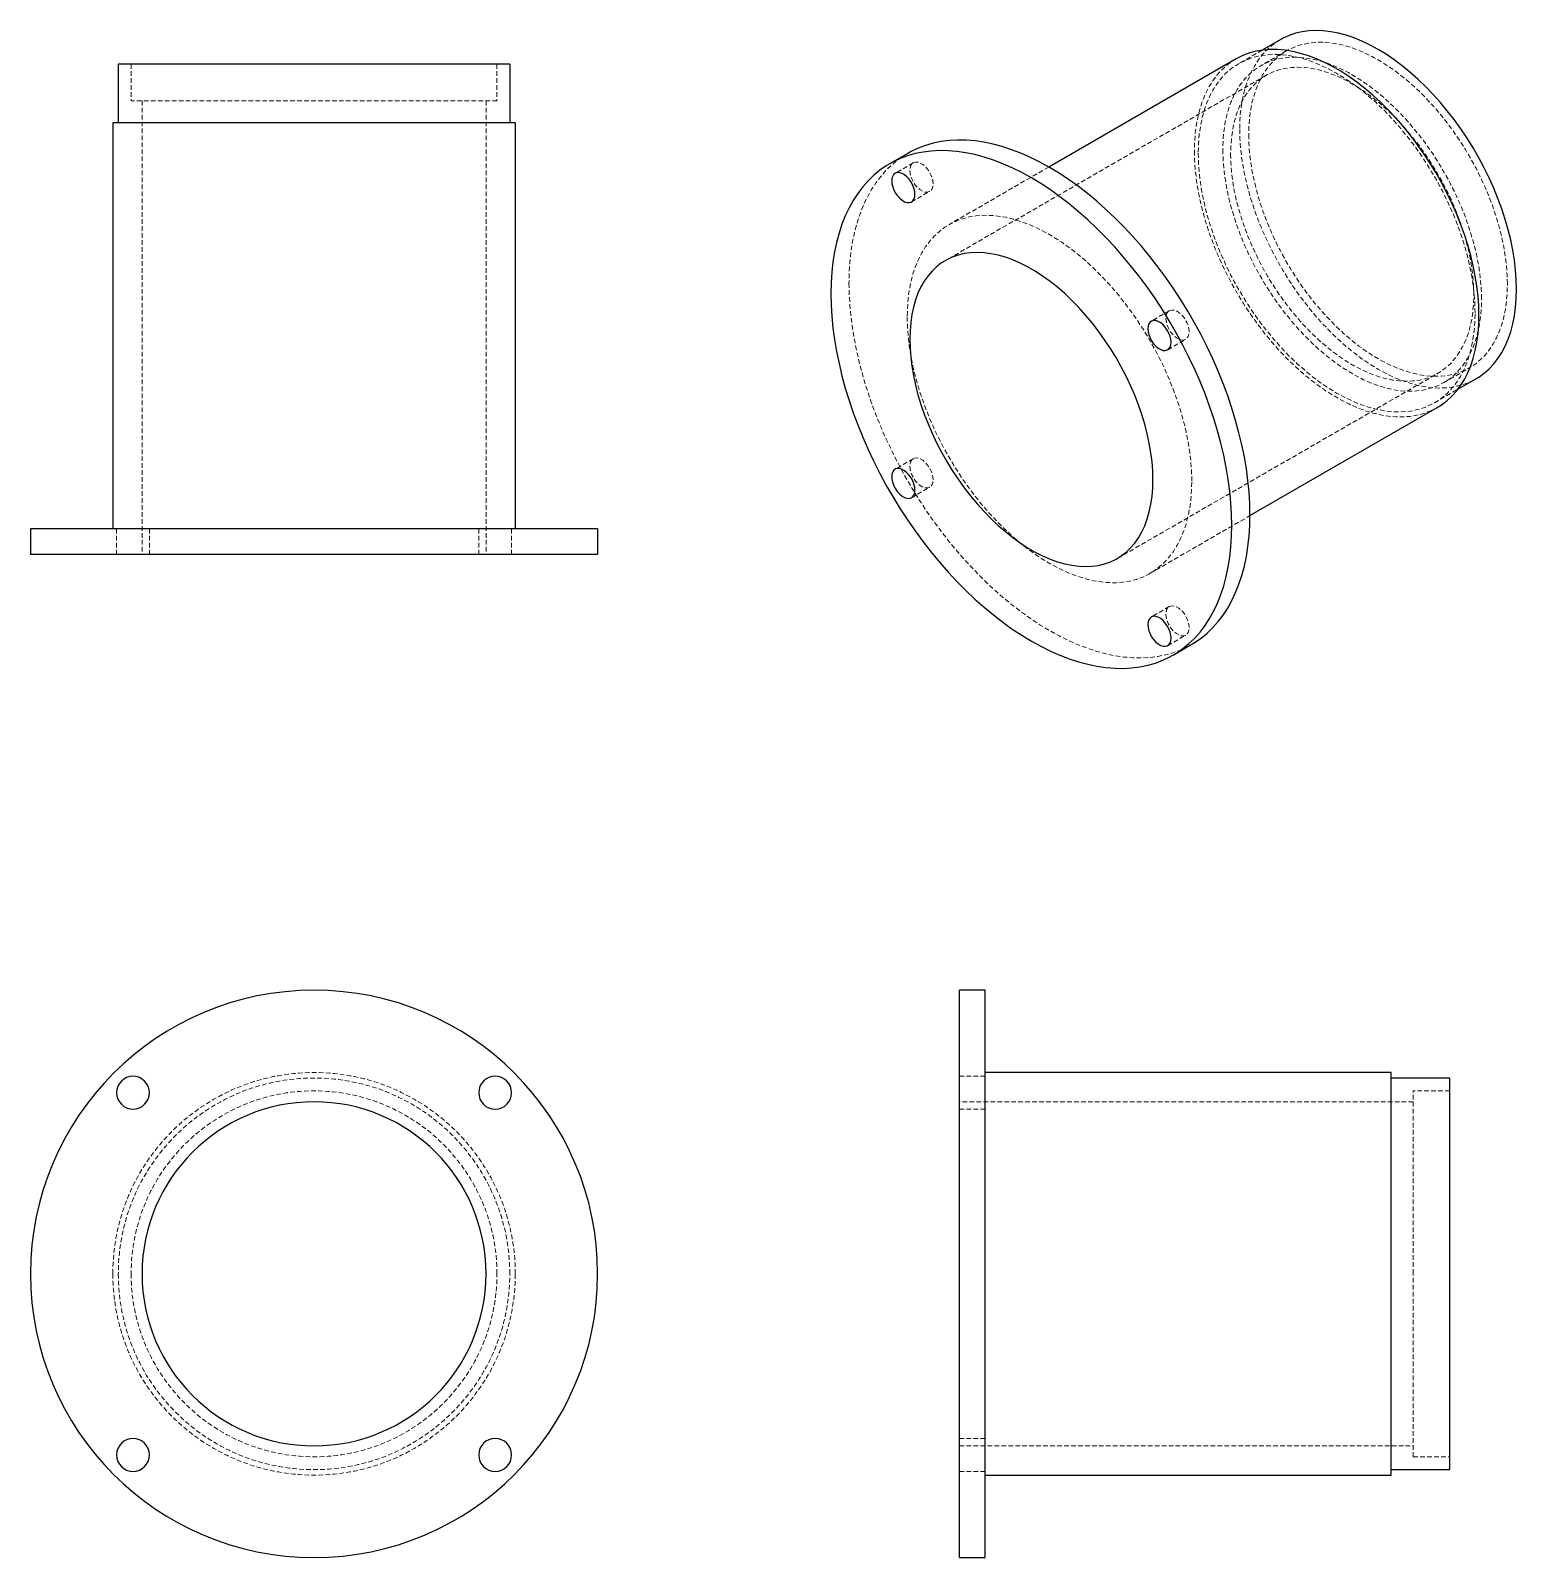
# Model space of a CAD drawing. Header units: millimetres. Extents: x 209 to 615, y 65 to 483.
import ezdxf

# ---------------------------------------------------------------- set-up
doc = ezdxf.new("R2010")
doc.units = ezdxf.units.MM
doc.linetypes.add('HIDDEN', pattern=[1.905, 1.27, -0.635])

msp = doc.modelspace()

# ---------------------------------------------------------------- linework, layer by layer
at = {"color": 7, "linetype": 'Continuous', "lineweight": 25}
for p, q in [((550.51, 480.06), (545.57, 477.21)), ((232.94, 473.38), (232.94, 457.38)), ((339.94, 473.38), (232.94, 473.38)), ((339.94, 473.38), (339.94, 457.38)), ((538.44, 474.83), (487.26, 445.28)), ((231.44, 457.38), (231.44, 346.38)), ((341.44, 457.38), (231.44, 457.38)), ((341.44, 457.38), (341.44, 346.38)), ((448.71, 449.01), (443.76, 446.15)), ((599.07, 384.55), (604, 387.4)), ((542.25, 350.02), (593.44, 379.57)), ((208.94, 346.38), (208.94, 339.38)), ((363.94, 346.38), (208.94, 346.38)), ((363.94, 346.38), (363.94, 339.38)), ((363.94, 339.38), (208.94, 339.38)), ((521.25, 311.91), (526.2, 314.77)), ((469.88, 220.35), (462.88, 220.35)), ((462.88, 142.85), (462.88, 220.35)), ((469.88, 142.85), (469.88, 220.35)), ((580.88, 197.85), (469.88, 197.85)), ((580.88, 142.85), (580.88, 197.85)), ((596.88, 196.35), (580.88, 196.35)), ((596.88, 142.85), (596.88, 196.35)), ((462.88, 65.35), (462.88, 142.85)), ((469.88, 65.35), (469.88, 142.85)), ((580.88, 87.85), (580.88, 142.85)), ((596.88, 89.35), (596.88, 142.85)), ((469.88, 87.85), (580.88, 87.85)), ((580.88, 89.35), (596.88, 89.35)), ((462.88, 65.35), (469.88, 65.35))]:
    msp.add_line(p, q, dxfattribs=at)
at = {"color": 7, "linetype": 'HIDDEN', "lineweight": 18}
for p, q in [((545.57, 477.21), (539.19, 473.53)), ((552.26, 477.03), (545.19, 472.95)), ((236.44, 473.38), (236.44, 463.38)), ((336.44, 473.38), (336.44, 463.38)), ((546.69, 470.35), (459.01, 419.73)), ((336.44, 463.38), (236.44, 463.38)), ((239.44, 463.38), (239.44, 339.38)), ((333.44, 463.38), (333.44, 339.38)), ((450.2, 446.41), (445.25, 443.55)), ((487.26, 445.28), (459.96, 429.52)), ((449.75, 435.75), (454.7, 438.61)), ((520.2, 406), (515.25, 403.14)), ((519.75, 395.34), (524.7, 398.2)), ((506, 338.33), (593.68, 388.94)), ((595.18, 386.35), (602.25, 390.43)), ((592.69, 380.86), (599.07, 384.55)), ((450.2, 365.57), (445.25, 362.72)), ((449.75, 354.92), (454.7, 357.78)), ((232.45, 346.38), (232.45, 339.38)), ((241.45, 346.38), (241.45, 339.38)), ((331.44, 346.38), (331.44, 339.38)), ((340.44, 346.38), (340.44, 339.38)), ((514.95, 334.26), (542.25, 350.02)), ((520.2, 325.16), (515.25, 322.31)), ((519.75, 314.51), (524.7, 317.37)), ((469.88, 196.85), (462.88, 196.85)), ((586.88, 142.85), (586.88, 192.85)), ((596.88, 192.85), (586.88, 192.85)), ((586.88, 189.85), (462.88, 189.85)), ((462.88, 187.85), (469.88, 187.85)), ((586.88, 92.85), (586.88, 142.85)), ((469.88, 97.86), (462.88, 97.86)), ((462.88, 95.85), (586.88, 95.85)), ((586.88, 92.85), (596.88, 92.85)), ((462.88, 88.86), (469.88, 88.86))]:
    msp.add_line(p, q, dxfattribs=at)
at = {"color": 7, "linetype": 'HIDDEN', "lineweight": 18, "flags": 128}
for points in [[(550.51, 480.06), (549.74, 479.59), (548.28, 478.54), (546.91, 477.33), (545.65, 475.98), (544.49, 474.49), (543.45, 472.85), (542.52, 471.09), (541.71, 469.19), (541.02, 467.18), (540.45, 465.05), (540, 462.82), (539.68, 460.49), (539.49, 458.07), (539.43, 455.57)], [(603.77, 405.36), (603.71, 407.94), (603.52, 410.58), (603.2, 413.28), (602.75, 416.02), (602.18, 418.81), (601.49, 421.62), (600.68, 424.45), (599.75, 427.29), (598.7, 430.13), (597.55, 432.96), (596.29, 435.77), (594.92, 438.55), (593.46, 441.29), (591.9, 443.99), (590.26, 446.63), (588.53, 449.2), (586.73, 451.7), (584.86, 454.11), (582.92, 456.44), (580.93, 458.66), (578.88, 460.78), (576.79, 462.78), (574.67, 464.67), (572.51, 466.43), (570.33, 468.05), (568.14, 469.54), (565.94, 470.88), (563.74, 472.08), (561.55, 473.12), (559.37, 474.01), (557.22, 474.74), (555.09, 475.31), (553, 475.72), (550.96, 475.96), (548.96, 476.04), (547.03, 475.95), (545.15, 475.7), (543.35, 475.28), (541.63, 474.7), (539.98, 473.96), (538.43, 473.06), (536.96, 472.01), (535.6, 470.8), (534.34, 469.45), (533.18, 467.95), (532.14, 466.32), (531.21, 464.55), (530.39, 462.66), (529.7, 460.65), (529.13, 458.52), (528.69, 456.29), (528.37, 453.96), (528.18, 451.54), (528.11, 449.04)], [(612.61, 413.32), (612.55, 415.77), (612.36, 418.29), (612.05, 420.86), (611.62, 423.48), (611.07, 426.13), (610.4, 428.81), (609.61, 431.51), (608.71, 434.21), (607.7, 436.92), (606.58, 439.61), (605.36, 442.28), (604.04, 444.92), (602.62, 447.52), (601.12, 450.08), (599.53, 452.57), (597.87, 455), (596.13, 457.36), (594.33, 459.63), (592.46, 461.81), (590.54, 463.89), (588.58, 465.87), (586.58, 467.73), (584.54, 469.48), (582.48, 471.1), (580.4, 472.58), (578.3, 473.93), (576.21, 475.14), (574.12, 476.21), (572.04, 477.12), (569.97, 477.89), (567.94, 478.49), (565.93, 478.94), (563.97, 479.23), (562.05, 479.37), (560.19, 479.34), (558.38, 479.15), (556.64, 478.8), (554.98, 478.29), (553.39, 477.63), (551.89, 476.81), (550.47, 475.84), (549.15, 474.73), (547.93, 473.47), (546.81, 472.07), (545.8, 470.53), (544.9, 468.87), (544.11, 467.08), (543.44, 465.17), (542.89, 463.16), (542.46, 461.04), (542.15, 458.83), (541.96, 456.52), (541.9, 454.14)], [(538.44, 474.83), (537.29, 474.11), (535.84, 473.01), (534.48, 471.76), (533.23, 470.37), (532.08, 468.83), (531.04, 467.16), (530.12, 465.36), (529.31, 463.44), (528.63, 461.39), (528.06, 459.24), (527.62, 456.98), (527.31, 454.62), (527.11, 452.18), (527.05, 449.65)], [(605.54, 409.24), (605.48, 411.69), (605.29, 414.21), (604.98, 416.78), (604.55, 419.4), (604, 422.05), (603.33, 424.73), (602.54, 427.43), (601.64, 430.13), (600.63, 432.84), (599.51, 435.53), (598.29, 438.2), (596.97, 440.84), (595.55, 443.44), (594.05, 445.99), (592.46, 448.49), (590.8, 450.92), (589.06, 453.28), (587.25, 455.55), (585.39, 457.73), (583.47, 459.81), (581.51, 461.79), (579.5, 463.65), (577.47, 465.4), (575.41, 467.01), (573.32, 468.5), (571.23, 469.85), (569.14, 471.06), (567.05, 472.13), (564.96, 473.04), (562.9, 473.8), (560.87, 474.41), (558.86, 474.86), (556.9, 475.15), (554.98, 475.28), (553.12, 475.26), (551.31, 475.07), (549.57, 474.72), (547.91, 474.21), (546.32, 473.55), (544.82, 472.73), (543.4, 471.76), (542.08, 470.64), (540.86, 469.38), (539.74, 467.98), (538.73, 466.45), (537.83, 464.78), (537.04, 463), (536.37, 461.09), (535.82, 459.08), (535.39, 456.96), (535.08, 454.74), (534.89, 452.44), (534.83, 450.06)], [(603.42, 410.46), (603.36, 412.86), (603.17, 415.32), (602.85, 417.84), (602.42, 420.4), (601.86, 423), (601.17, 425.62), (600.38, 428.26), (599.46, 430.9), (598.44, 433.54), (597.31, 436.16), (596.08, 438.76), (594.75, 441.32), (593.32, 443.84), (591.81, 446.31), (590.21, 448.71), (588.54, 451.04), (586.8, 453.29), (585, 455.45), (583.14, 457.51), (581.23, 459.47), (579.28, 461.31), (577.29, 463.03), (575.28, 464.63), (573.25, 466.09), (571.21, 467.42), (569.16, 468.6), (567.12, 469.63), (565.09, 470.51), (563.08, 471.24), (561.09, 471.81), (559.14, 472.22), (557.23, 472.47), (555.37, 472.55), (553.57, 472.48), (551.83, 472.24), (550.16, 471.84), (548.56, 471.27), (547.05, 470.55), (545.62, 469.68), (544.29, 468.65), (543.06, 467.48), (541.93, 466.16), (540.91, 464.71), (539.99, 463.12), (539.2, 461.4), (538.51, 459.56), (537.95, 457.61), (537.52, 455.56), (537.2, 453.4), (537.01, 451.16), (536.95, 448.83)], [(539.43, 455.57), (539.49, 452.99), (539.68, 450.35), (540, 447.65), (540.45, 444.91), (541.02, 442.12), (541.71, 439.31), (542.52, 436.48), (543.45, 433.64), (544.49, 430.8), (545.65, 427.97), (546.91, 425.16), (548.28, 422.38), (549.74, 419.64), (551.3, 416.94), (552.94, 414.3), (554.67, 411.73), (556.47, 409.23), (558.34, 406.82), (560.28, 404.49), (562.27, 402.27), (564.32, 400.15), (566.41, 398.14), (568.53, 396.26), (570.69, 394.5), (572.86, 392.88), (575.06, 391.39), (577.26, 390.04), (579.46, 388.85), (581.65, 387.8), (583.83, 386.92), (585.98, 386.19), (588.11, 385.62), (590.19, 385.21), (592.24, 384.97), (594.23, 384.89), (596.17, 384.98), (598.04, 385.23), (599.85, 385.65), (601.57, 386.23), (603.22, 386.97), (604, 387.4)], [(541.9, 454.14), (541.96, 451.69), (542.15, 449.17), (542.46, 446.6), (542.89, 443.98), (543.44, 441.33), (544.11, 438.65), (544.9, 435.95), (545.8, 433.24), (546.81, 430.54), (547.93, 427.85), (549.15, 425.18), (550.47, 422.54), (551.89, 419.94), (553.39, 417.38), (554.98, 414.89), (556.64, 412.46), (558.38, 410.1), (560.19, 407.83), (562.05, 405.65), (563.97, 403.57), (565.93, 401.59), (567.94, 399.73), (569.97, 397.98), (572.04, 396.36), (574.12, 394.88), (576.21, 393.53), (578.3, 392.32), (580.4, 391.25), (582.48, 390.34), (584.54, 389.57), (586.58, 388.97), (588.58, 388.52), (590.54, 388.22), (592.46, 388.09), (594.33, 388.12), (596.13, 388.31), (597.87, 388.66), (599.53, 389.17), (601.12, 389.83), (602.62, 390.65), (604.04, 391.62), (605.36, 392.73), (606.58, 393.99), (607.7, 395.39), (608.71, 396.93), (609.61, 398.59), (610.4, 400.38), (611.07, 402.29), (611.62, 404.3), (612.05, 406.42), (612.36, 408.63), (612.55, 410.94), (612.61, 413.32)], [(448.71, 449.01), (447.79, 448.45), (446.04, 447.24), (444.38, 445.87), (442.81, 444.36), (441.35, 442.71), (439.99, 440.93), (438.74, 439), (437.61, 436.95), (436.58, 434.78), (435.67, 432.48), (434.87, 430.07), (434.2, 427.55), (433.64, 424.93), (433.21, 422.21), (432.9, 419.4), (432.71, 416.5), (432.65, 413.52)], [(455.64, 440.67), (455.57, 441.48), (455.36, 442.33), (455.03, 443.18), (454.58, 444.01), (454.04, 444.77), (453.44, 445.44), (452.79, 445.97), (452.12, 446.36), (451.47, 446.57), (450.86, 446.61), (450.32, 446.47), (449.88, 446.16), (449.55, 445.68), (449.34, 445.07), (449.27, 444.35)], [(527.05, 449.65), (527.11, 447.05), (527.31, 444.38), (527.62, 441.66), (528.06, 438.89), (528.63, 436.09), (529.31, 433.25), (530.12, 430.4), (531.04, 427.53), (532.08, 424.66), (533.23, 421.81), (534.48, 418.96), (535.84, 416.15), (537.29, 413.37), (538.84, 410.64), (540.47, 407.96), (542.19, 405.34), (543.99, 402.8), (545.86, 400.33), (547.79, 397.96), (549.79, 395.67), (551.83, 393.49), (553.92, 391.42), (556.06, 389.47), (558.22, 387.64), (560.41, 385.94), (562.61, 384.37), (564.83, 382.95), (567.05, 381.67), (569.27, 380.53), (571.48, 379.55), (573.67, 378.72), (575.83, 378.06), (577.96, 377.55), (580.05, 377.2), (582.1, 377.02), (584.09, 377), (586.03, 377.15), (587.89, 377.45), (589.69, 377.92), (591.41, 378.56), (593.05, 379.35), (593.44, 379.57)], [(528.11, 449.04), (528.18, 446.46), (528.37, 443.82), (528.69, 441.12), (529.13, 438.37), (529.7, 435.59), (530.39, 432.78), (531.21, 429.95), (532.14, 427.11), (533.18, 424.27), (534.34, 421.44), (535.6, 418.63), (536.96, 415.85), (538.43, 413.11), (539.98, 410.41), (541.63, 407.77), (543.35, 405.2), (545.15, 402.7), (547.03, 400.29), (548.96, 397.96), (550.96, 395.74), (553, 393.62), (555.09, 391.61), (557.22, 389.73), (559.37, 387.97), (561.55, 386.34), (563.74, 384.86), (565.94, 383.51), (568.14, 382.32), (570.33, 381.27), (572.51, 380.38), (574.67, 379.65), (576.79, 379.09), (578.88, 378.68), (580.93, 378.44), (582.92, 378.36), (584.86, 378.45), (586.73, 378.7), (588.53, 379.12), (590.26, 379.7), (591.9, 380.44), (593.46, 381.33), (594.92, 382.39), (596.29, 383.59), (597.55, 384.95), (598.7, 386.44), (599.75, 388.08), (600.68, 389.84), (601.49, 391.74), (602.18, 393.75), (602.75, 395.87), (603.2, 398.11), (603.52, 400.44), (603.71, 402.86), (603.77, 405.36)], [(534.83, 450.06), (534.89, 447.6), (535.08, 445.09), (535.39, 442.51), (535.82, 439.9), (536.37, 437.24), (537.04, 434.56), (537.83, 431.87), (538.73, 429.16), (539.74, 426.46), (540.86, 423.77), (542.08, 421.1), (543.4, 418.46), (544.82, 415.85), (546.32, 413.3), (547.91, 410.8), (549.57, 408.37), (551.31, 406.02), (553.12, 403.75), (554.98, 401.57), (556.9, 399.48), (558.86, 397.51), (560.87, 395.64), (562.9, 393.9), (564.96, 392.28), (567.05, 390.79), (569.14, 389.44), (571.23, 388.23), (573.32, 387.17), (575.41, 386.25), (577.47, 385.49), (579.5, 384.88), (581.51, 384.43), (583.47, 384.14), (585.39, 384.01), (587.25, 384.04), (589.06, 384.23), (590.8, 384.58), (592.46, 385.08), (594.05, 385.75), (595.55, 386.57), (596.97, 387.53), (598.29, 388.65), (599.51, 389.91), (600.63, 391.31), (601.64, 392.85), (602.54, 394.51), (603.33, 396.3), (604, 398.2), (604.55, 400.22), (604.98, 402.34), (605.29, 404.55), (605.48, 406.85), (605.54, 409.24)], [(536.95, 448.83), (537.01, 446.43), (537.2, 443.97), (537.52, 441.45), (537.95, 438.89), (538.51, 436.3), (539.2, 433.67), (539.99, 431.04), (540.91, 428.39), (541.93, 425.76), (543.06, 423.13), (544.29, 420.54), (545.62, 417.97), (547.05, 415.45), (548.56, 412.99), (550.16, 410.58), (551.83, 408.25), (553.57, 406), (555.37, 403.85), (557.23, 401.78), (559.14, 399.83), (561.09, 397.99), (563.08, 396.26), (565.09, 394.67), (567.12, 393.2), (569.16, 391.88), (571.21, 390.7), (573.25, 389.66), (575.28, 388.78), (577.29, 388.05), (579.28, 387.48), (581.23, 387.08), (583.14, 386.83), (585, 386.74), (586.8, 386.82), (588.54, 387.06), (590.21, 387.46), (591.81, 388.02), (593.32, 388.74), (594.75, 389.61), (596.08, 390.64), (597.31, 391.81), (598.44, 393.13), (599.46, 394.59), (600.38, 396.18), (601.17, 397.89), (601.86, 399.73), (602.42, 401.68), (602.85, 403.74), (603.17, 405.89), (603.36, 408.14), (603.42, 410.46)], [(449.27, 444.35), (449.34, 443.54), (449.55, 442.69), (449.88, 441.84), (450.32, 441.01), (450.86, 440.25), (451.47, 439.58), (452.12, 439.05), (452.79, 438.66), (453.44, 438.45), (454.04, 438.41), (454.58, 438.55), (455.03, 438.86), (455.36, 439.34), (455.57, 439.95), (455.64, 440.67)], [(526.34, 359.44), (526.28, 362.04), (526.09, 364.7), (525.77, 367.42), (525.33, 370.19), (524.77, 373), (524.08, 375.83), (523.28, 378.69), (522.35, 381.56), (521.32, 384.42), (520.17, 387.28), (518.92, 390.12), (517.56, 392.94), (516.11, 395.71), (514.56, 398.45), (512.92, 401.13), (511.2, 403.74), (509.41, 406.29), (507.54, 408.75), (505.6, 411.13), (503.61, 413.41), (501.56, 415.59), (499.47, 417.66), (497.34, 419.61), (495.18, 421.44), (492.99, 423.15), (490.78, 424.71), (488.56, 426.14), (486.34, 427.42), (484.13, 428.55), (481.92, 429.54), (479.73, 430.36), (477.57, 431.03), (475.44, 431.54), (473.34, 431.88), (471.3, 432.07), (469.3, 432.08), (467.37, 431.94), (465.5, 431.63), (463.7, 431.16), (461.99, 430.53), (460.35, 429.74), (458.8, 428.8), (457.35, 427.7), (455.99, 426.45), (454.74, 425.05), (453.59, 423.52), (452.55, 421.85), (451.63, 420.05), (450.82, 418.13), (450.14, 416.08), (449.57, 413.93), (449.13, 411.67), (448.82, 409.31), (448.63, 406.87), (448.56, 404.34)], [(432.65, 413.52), (432.71, 410.48), (432.9, 407.36), (433.21, 404.2), (433.64, 400.98), (434.2, 397.71), (434.87, 394.41), (435.67, 391.09), (436.58, 387.74), (437.61, 384.38), (438.74, 381.01), (439.99, 377.64), (441.35, 374.29), (442.81, 370.95), (444.38, 367.64), (446.04, 364.36), (447.79, 361.11), (449.64, 357.92), (451.57, 354.78), (453.58, 351.7), (455.67, 348.69), (457.83, 345.76), (460.05, 342.9), (462.34, 340.14), (464.69, 337.47), (467.09, 334.9), (469.53, 332.43), (472.01, 330.08), (474.53, 327.85), (477.08, 325.74), (479.65, 323.75), (482.24, 321.9), (484.85, 320.18), (487.45, 318.61), (490.06, 317.17), (492.66, 315.89), (495.25, 314.75), (497.82, 313.76), (500.37, 312.93), (502.89, 312.26), (505.38, 311.74), (507.82, 311.38), (510.22, 311.18), (512.56, 311.14), (514.85, 311.27), (517.08, 311.55), (519.24, 311.99), (521.33, 312.59), (523.34, 313.35), (525.27, 314.26), (526.2, 314.77)], [(525.64, 400.26), (525.57, 401.07), (525.36, 401.92), (525.03, 402.77), (524.58, 403.6), (524.04, 404.36), (523.44, 405.03), (522.79, 405.56), (522.12, 405.95), (521.47, 406.16), (520.86, 406.2), (520.32, 406.06), (519.88, 405.75), (519.55, 405.27), (519.34, 404.66), (519.27, 403.94)], [(448.56, 404.34), (448.63, 401.74), (448.82, 399.07), (449.13, 396.35), (449.57, 393.58), (450.14, 390.78), (450.82, 387.94), (451.63, 385.09), (452.55, 382.22), (453.59, 379.35), (454.74, 376.49), (455.99, 373.65), (457.35, 370.84), (458.8, 368.06), (460.35, 365.33), (461.99, 362.65), (463.7, 360.03), (465.5, 357.49), (467.37, 355.02), (469.3, 352.65), (471.3, 350.36), (473.34, 348.18), (475.44, 346.11), (477.57, 344.16), (479.73, 342.33), (481.92, 340.63), (484.13, 339.06), (486.34, 337.64), (488.56, 336.36), (490.78, 335.22), (492.99, 334.24), (495.18, 333.41), (497.34, 332.75), (499.47, 332.24), (501.56, 331.89), (503.61, 331.71), (505.6, 331.69), (507.54, 331.84), (509.41, 332.14), (511.2, 332.61), (512.92, 333.24), (514.56, 334.03), (516.11, 334.98), (517.56, 336.08), (518.92, 337.33), (520.17, 338.72), (521.32, 340.25), (522.35, 341.92), (523.28, 343.73), (524.08, 345.65), (524.77, 347.69), (525.33, 349.85), (525.77, 352.11), (526.09, 354.46), (526.28, 356.91), (526.34, 359.44)], [(519.27, 403.94), (519.34, 403.13), (519.55, 402.28), (519.88, 401.43), (520.32, 400.6), (520.86, 399.84), (521.47, 399.17), (522.12, 398.64), (522.79, 398.25), (523.44, 398.04), (524.04, 398), (524.58, 398.14), (525.03, 398.45), (525.36, 398.93), (525.57, 399.54), (525.64, 400.26)], [(455.64, 359.84), (455.57, 360.64), (455.36, 361.49), (455.03, 362.35), (454.58, 363.18), (454.04, 363.94), (453.44, 364.6), (452.79, 365.14), (452.12, 365.52), (451.47, 365.74), (450.86, 365.78), (450.32, 365.64), (449.88, 365.32), (449.55, 364.85), (449.34, 364.24), (449.27, 363.51)], [(449.27, 363.51), (449.34, 362.71), (449.55, 361.86), (449.88, 361), (450.32, 360.17), (450.86, 359.41), (451.47, 358.75), (452.12, 358.21), (452.79, 357.83), (453.44, 357.61), (454.04, 357.58), (454.58, 357.72), (455.03, 358.03), (455.36, 358.5), (455.57, 359.12), (455.64, 359.84)], [(525.64, 319.43), (525.57, 320.23), (525.36, 321.08), (525.03, 321.94), (524.58, 322.77), (524.04, 323.53), (523.44, 324.19), (522.79, 324.73), (522.12, 325.11), (521.47, 325.33), (520.86, 325.37), (520.32, 325.23), (519.88, 324.91), (519.55, 324.44), (519.34, 323.83), (519.27, 323.1)], [(519.27, 323.1), (519.34, 322.3), (519.55, 321.45), (519.88, 320.59), (520.32, 319.76), (520.86, 319), (521.47, 318.34), (522.12, 317.8), (522.79, 317.42), (523.44, 317.2), (524.04, 317.17), (524.58, 317.31), (525.03, 317.62), (525.36, 318.09), (525.57, 318.71), (525.64, 319.43)]]:
    msp.add_lwpolyline(points, dxfattribs=at)
at = {"color": 7, "linetype": 'Continuous', "lineweight": 25, "flags": 128}
for points in [[(615.09, 411.89), (615.02, 414.47), (614.83, 417.11), (614.51, 419.81), (614.07, 422.55), (613.5, 425.34), (612.8, 428.15), (611.99, 430.98), (611.06, 433.82), (610.02, 436.66), (608.86, 439.49), (607.6, 442.3), (606.24, 445.08), (604.77, 447.82), (603.22, 450.52), (601.57, 453.16), (599.85, 455.73), (598.04, 458.23), (596.17, 460.64), (594.23, 462.97), (592.24, 465.19), (590.19, 467.31), (588.11, 469.32), (585.98, 471.2), (583.83, 472.96), (581.65, 474.58), (579.46, 476.07), (577.26, 477.41), (575.06, 478.61), (572.86, 479.65), (570.69, 480.54), (568.53, 481.27), (566.41, 481.84), (564.32, 482.25), (562.27, 482.49), (560.28, 482.57), (558.34, 482.48), (556.47, 482.23), (554.67, 481.81), (552.94, 481.23), (551.3, 480.49), (550.51, 480.06)], [(604.83, 404.75), (604.77, 407.35), (604.58, 410.01), (604.26, 412.73), (603.82, 415.5), (603.26, 418.31), (602.57, 421.14), (601.77, 424), (600.84, 426.87), (599.81, 429.73), (598.66, 432.59), (597.41, 435.43), (596.05, 438.25), (594.59, 441.02), (593.05, 443.76), (591.41, 446.44), (589.69, 449.05), (587.89, 451.6), (586.03, 454.06), (584.09, 456.44), (582.1, 458.72), (580.05, 460.9), (577.96, 462.97), (575.83, 464.93), (573.67, 466.76), (571.48, 468.46), (569.27, 470.02), (567.05, 471.45), (564.83, 472.73), (562.61, 473.86), (560.41, 474.85), (558.22, 475.67), (556.06, 476.34), (553.92, 476.85), (551.83, 477.19), (549.79, 477.38), (547.79, 477.4), (545.86, 477.25), (543.99, 476.94), (542.19, 476.47), (540.47, 475.84), (538.84, 475.05), (538.44, 474.83)], [(542.25, 350.25), (542.19, 353.3), (542.01, 356.41), (541.7, 359.58), (541.26, 362.8), (540.71, 366.06), (540.03, 369.36), (539.24, 372.69), (538.33, 376.04), (537.3, 379.4), (536.16, 382.77), (534.91, 386.13), (533.55, 389.49), (532.09, 392.83), (530.53, 396.14), (528.87, 399.42), (527.11, 402.66), (525.27, 405.86), (523.34, 409), (521.33, 412.07), (519.24, 415.09), (517.08, 418.02), (514.85, 420.87), (512.56, 423.64), (510.22, 426.31), (507.82, 428.88), (505.38, 431.34), (502.89, 433.69), (500.37, 435.93), (497.82, 438.04), (495.25, 440.02), (492.66, 441.88), (490.06, 443.59), (487.45, 445.17), (484.85, 446.6), (482.24, 447.89), (479.65, 449.03), (477.08, 450.01), (474.53, 450.84), (472.01, 451.52), (469.53, 452.04), (467.09, 452.39), (464.69, 452.59), (462.34, 452.63), (460.05, 452.51), (457.83, 452.23), (455.67, 451.79), (453.58, 451.19), (451.57, 450.43), (449.64, 449.52), (448.71, 449.01)], [(537.3, 347.39), (537.24, 350.44), (537.06, 353.55), (536.75, 356.72), (536.31, 359.94), (535.76, 363.21), (535.08, 366.5), (534.29, 369.83), (533.38, 373.18), (532.35, 376.54), (531.21, 379.91), (529.96, 383.27), (528.61, 386.63), (527.14, 389.97), (525.58, 393.28), (523.92, 396.56), (522.17, 399.8), (520.32, 403), (518.39, 406.14), (516.38, 409.22), (514.29, 412.23), (512.13, 415.16), (509.9, 418.02), (507.62, 420.78), (505.27, 423.45), (502.87, 426.02), (500.43, 428.48), (497.94, 430.84), (495.42, 433.07), (492.87, 435.18), (490.3, 437.17), (487.71, 439.02), (485.11, 440.74), (482.5, 442.31), (479.9, 443.75), (477.29, 445.03), (474.7, 446.17), (472.13, 447.16), (469.58, 447.99), (467.06, 448.66), (464.58, 449.18), (462.14, 449.54), (459.74, 449.74), (457.39, 449.77), (455.1, 449.65), (452.88, 449.37), (450.72, 448.93), (448.63, 448.33), (446.62, 447.57), (444.69, 446.66), (442.84, 445.6), (441.09, 444.38), (439.43, 443.02), (437.86, 441.51), (436.4, 439.86), (435.04, 438.07), (433.79, 436.15), (432.66, 434.1), (431.63, 431.92), (430.72, 429.62), (429.92, 427.21), (429.25, 424.69), (428.69, 422.07), (428.26, 419.35), (427.95, 416.54), (427.77, 413.64), (427.7, 410.67)], [(450.69, 437.82), (450.62, 438.62), (450.41, 439.47), (450.08, 440.33), (449.63, 441.15), (449.09, 441.92), (448.49, 442.58), (447.84, 443.11), (447.17, 443.5), (446.52, 443.71), (445.91, 443.75), (445.37, 443.61), (444.93, 443.3), (444.6, 442.82), (444.39, 442.21), (444.32, 441.49)], [(444.32, 441.49), (444.39, 440.68), (444.6, 439.84), (444.93, 438.98), (445.37, 438.15), (445.91, 437.39), (446.52, 436.73), (447.17, 436.19), (447.84, 435.81), (448.49, 435.59), (449.09, 435.55), (449.63, 435.69), (450.08, 436.01), (450.41, 436.48), (450.62, 437.09), (450.69, 437.82)], [(515.74, 359.84), (515.67, 362.24), (515.49, 364.71), (515.17, 367.22), (514.73, 369.78), (514.17, 372.38), (513.49, 375), (512.7, 377.64), (511.78, 380.28), (510.76, 382.92), (509.63, 385.54), (508.4, 388.14), (507.06, 390.71), (505.64, 393.23), (504.13, 395.69), (502.53, 398.09), (500.86, 400.42), (499.12, 402.67), (497.32, 404.83), (495.46, 406.89), (493.55, 408.85), (491.6, 410.69), (489.61, 412.41), (487.6, 414.01), (485.57, 415.47), (483.53, 416.8), (481.48, 417.98), (479.44, 419.01), (477.41, 419.9), (475.39, 420.62), (473.41, 421.19), (471.46, 421.6), (469.55, 421.85), (467.69, 421.94), (465.89, 421.86), (464.15, 421.62), (462.48, 421.22), (460.88, 420.66), (459.37, 419.94), (457.94, 419.06), (456.61, 418.04), (455.38, 416.86), (454.25, 415.55), (453.22, 414.09), (452.31, 412.5), (451.51, 410.78), (450.83, 408.95), (450.27, 407), (449.84, 404.94), (449.52, 402.79), (449.33, 400.54), (449.27, 398.22)], [(427.7, 410.67), (427.77, 407.62), (427.95, 404.51), (428.26, 401.34), (428.69, 398.12), (429.25, 394.86), (429.92, 391.56), (430.72, 388.23), (431.63, 384.88), (432.66, 381.52), (433.79, 378.15), (435.04, 374.79), (436.4, 371.43), (437.86, 368.09), (439.43, 364.78), (441.09, 361.5), (442.84, 358.26), (444.69, 355.06), (446.62, 351.92), (448.63, 348.84), (450.72, 345.83), (452.88, 342.9), (455.1, 340.04), (457.39, 337.28), (459.74, 334.61), (462.14, 332.04), (464.58, 329.58), (467.06, 327.22), (469.58, 324.99), (472.13, 322.88), (474.7, 320.89), (477.29, 319.04), (479.9, 317.33), (482.5, 315.75), (485.11, 314.31), (487.71, 313.03), (490.3, 311.89), (492.87, 310.9), (495.42, 310.07), (497.94, 309.4), (500.43, 308.88), (502.87, 308.52), (505.27, 308.33), (507.62, 308.29), (509.9, 308.41), (512.13, 308.69), (514.29, 309.13), (516.38, 309.73), (518.39, 310.49), (520.32, 311.4), (522.17, 312.46), (523.92, 313.68), (525.58, 315.04), (527.14, 316.55), (528.61, 318.2), (529.96, 319.99), (531.21, 321.91), (532.35, 323.97), (533.38, 326.14), (534.29, 328.44), (535.08, 330.85), (535.76, 333.37), (536.31, 335.99), (536.75, 338.71), (537.06, 341.52), (537.24, 344.42), (537.3, 347.39)], [(604, 387.4), (604.77, 387.87), (606.24, 388.92), (607.6, 390.13), (608.86, 391.48), (610.02, 392.97), (611.06, 394.61), (611.99, 396.37), (612.8, 398.27), (613.5, 400.28), (614.07, 402.4), (614.51, 404.64), (614.83, 406.97), (615.02, 409.39), (615.09, 411.89)], [(593.44, 379.57), (594.59, 380.29), (596.05, 381.39), (597.41, 382.64), (598.66, 384.03), (599.81, 385.57), (600.84, 387.24), (601.77, 389.04), (602.57, 390.96), (603.26, 393), (603.82, 395.16), (604.26, 397.42), (604.58, 399.77), (604.77, 402.22), (604.83, 404.75)], [(520.69, 397.41), (520.62, 398.21), (520.41, 399.06), (520.08, 399.92), (519.63, 400.74), (519.09, 401.51), (518.49, 402.17), (517.84, 402.7), (517.17, 403.09), (516.52, 403.3), (515.91, 403.34), (515.37, 403.2), (514.93, 402.89), (514.6, 402.41), (514.39, 401.8), (514.32, 401.08)], [(514.32, 401.08), (514.39, 400.27), (514.6, 399.43), (514.93, 398.57), (515.37, 397.74), (515.91, 396.98), (516.52, 396.32), (517.17, 395.78), (517.84, 395.4), (518.49, 395.18), (519.09, 395.14), (519.63, 395.28), (520.08, 395.6), (520.41, 396.07), (520.62, 396.68), (520.69, 397.41)], [(449.27, 398.22), (449.33, 395.82), (449.52, 393.35), (449.84, 390.84), (450.27, 388.28), (450.83, 385.68), (451.51, 383.06), (452.31, 380.42), (453.22, 377.78), (454.25, 375.14), (455.38, 372.52), (456.61, 369.92), (457.94, 367.35), (459.37, 364.83), (460.88, 362.37), (462.48, 359.97), (464.15, 357.64), (465.89, 355.39), (467.69, 353.23), (469.55, 351.17), (471.46, 349.21), (473.41, 347.37), (475.39, 345.65), (477.41, 344.05), (479.44, 342.59), (481.48, 341.26), (483.53, 340.08), (485.57, 339.05), (487.6, 338.16), (489.61, 337.44), (491.6, 336.87), (493.55, 336.46), (495.46, 336.21), (497.32, 336.12), (499.12, 336.2), (500.86, 336.44), (502.53, 336.84), (504.13, 337.4), (505.64, 338.12), (507.06, 339), (508.4, 340.02), (509.63, 341.2), (510.76, 342.52), (511.78, 343.97), (512.7, 345.56), (513.49, 347.28), (514.17, 349.11), (514.73, 351.06), (515.17, 353.12), (515.49, 355.27), (515.67, 357.52), (515.74, 359.84)], [(450.69, 356.98), (450.62, 357.79), (450.41, 358.64), (450.08, 359.49), (449.63, 360.32), (449.09, 361.08), (448.49, 361.75), (447.84, 362.28), (447.17, 362.67), (446.52, 362.88), (445.91, 362.92), (445.37, 362.78), (444.93, 362.46), (444.6, 361.99), (444.39, 361.38), (444.32, 360.66)], [(444.32, 360.66), (444.39, 359.85), (444.6, 359), (444.93, 358.15), (445.37, 357.32), (445.91, 356.55), (446.52, 355.89), (447.17, 355.36), (447.84, 354.97), (448.49, 354.76), (449.09, 354.72), (449.63, 354.86), (450.08, 355.17), (450.41, 355.65), (450.62, 356.26), (450.69, 356.98)], [(526.2, 314.77), (527.11, 315.32), (528.87, 316.54), (530.53, 317.9), (532.09, 319.41), (533.55, 321.06), (534.91, 322.85), (536.16, 324.77), (537.3, 326.82), (538.33, 329), (539.24, 331.29), (540.03, 333.7), (540.71, 336.22), (541.26, 338.85), (541.7, 341.57), (542.01, 344.38), (542.19, 347.28), (542.25, 350.25)], [(520.69, 316.57), (520.62, 317.38), (520.41, 318.22), (520.08, 319.08), (519.63, 319.91), (519.09, 320.67), (518.49, 321.34), (517.84, 321.87), (517.17, 322.25), (516.52, 322.47), (515.91, 322.51), (515.37, 322.37), (514.93, 322.05), (514.6, 321.58), (514.39, 320.97), (514.32, 320.25)], [(514.32, 320.25), (514.39, 319.44), (514.6, 318.59), (514.93, 317.73), (515.37, 316.91), (515.91, 316.14), (516.52, 315.48), (517.17, 314.95), (517.84, 314.56), (518.49, 314.35), (519.09, 314.31), (519.63, 314.45), (520.08, 314.76), (520.41, 315.24), (520.62, 315.85), (520.69, 316.57)]]:
    msp.add_lwpolyline(points, dxfattribs=at)
at = {"color": 7, "linetype": 'Continuous', "lineweight": 25}
for centre, radius, start, end in [((286.44, 142.85), 77.5, 0, 180), ((236.95, 192.35), 4.5, 0, 180), ((335.94, 192.35), 4.5, 0, 180), ((236.95, 192.35), 4.5, 180, 0), ((335.94, 192.35), 4.5, 180, 0), ((286.44, 142.85), 47, 0, 180), ((286.44, 142.85), 77.5, 180, 0), ((286.44, 142.85), 47, 180, 0), ((236.95, 93.36), 4.5, 0, 180), ((335.94, 93.36), 4.5, 0, 180), ((236.95, 93.36), 4.5, 180, 0), ((335.94, 93.36), 4.5, 180, 0)]:
    msp.add_arc(centre, radius, start, end, dxfattribs=at)
at = {"color": 7, "linetype": 'HIDDEN', "lineweight": 18}
for radius, start, end in [(55, 0, 180), (53.5, 0, 180), (50, 0, 180), (55, 180, 0), (53.5, 180, 0), (50, 180, 0)]:
    msp.add_arc((286.44, 142.85), radius, start, end, dxfattribs=at)

doc.saveas('drawing.dxf')
